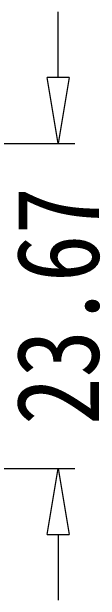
# Model space of a CAD drawing. Header units: millimetres. Extents: x 1786 to 2940, y -3417 to -1928.
# Drawn here: x 2563.39 to 2569.81, y -2779.13 to -2736.27 of the extents above; entities that cross this region are included whole.
import ezdxf

# ---------------------------------------------------------------- set-up
doc = ezdxf.new("R2010")
doc.units = ezdxf.units.MM
doc.layers.add('dim', color=3, linetype='Continuous', lineweight=9)
doc.styles.add('FFS', font='', dxfattribs={"width": 0.85})
doc.styles.get('FFS').set_extended_font_data('FangSong_GB2312')
doc.dimstyles.new('YanXiu', dxfattribs={"dimtxt": 2.5, "dimasz": 2.2, "dimexe": 1, "dimexo": 0.6, "dimgap": 0.66, "dimtad": 0, "dimzin": 9, "dimdsep": 46, "dimtxsty": 'FFS', "dimblk": 'CLOSEDBLANK', "dimcen": 0, "dimclrd": 256, "dimclre": 131, "dimclrt": 42, "dimazin": 2, "dimtfac": 1, "dimtofl": 0, "dimtmove": 0, "dimatfit": 3, "dimldrblk": 'CLOSEDBLANK', "dimfxl": 1, "dimlwd": 5, "dimlwe": 5, "dimarcsym": 0})

# ---------------------------------------------------------------- blocks, each defined once
blk = doc.blocks.new('_ClosedBlank')
at = {"color": 0, "linetype": 'ByBlock', "lineweight": -2}
for p, q in [((-1, 0.1666666666666667), (0, 0)), ((-1, 0.1666666666666667), (-1, -0.1666666666666667)), ((0, 0), (-1, -0.1666666666666667))]:
    blk.add_line(p, q, dxfattribs=at)
blk = doc.blocks.new('*D54')
at = {"layer": 'Defpoints', "color": 0, "transparency": 16777216}
for p in [(-135.1019404406102, 310.0119965406207), (-135.13685057051, 286.3469066704206), (-115.390079587025, 286.3469066704205)]:
    blk.add_point(p, dxfattribs=at)
at = {"layer": 'dim', "lineweight": 5, "transparency": 16777216}
for p, q in [((-115.3900795870249, 314.8119965406206), (-115.3900795870249, 319.6119965406206)), ((-115.390079587025, 281.5469066704205), (-115.390079587025, 276.7469066704205))]:
    blk.add_line(p, q, dxfattribs=at)
at = {"layer": 'dim', "color": 131, "lineweight": 5, "transparency": 16777216}
for p, q in [((-133.9025404406102, 310.0119965406207), (-114.1906795870249, 310.0119965406206)), ((-133.93745057051, 286.3469066704206), (-114.190679587025, 286.3469066704205))]:
    blk.add_line(p, q, dxfattribs=at)
at = {"layer": 'dim', "lineweight": 5, "transparency": 16777216, "xscale": 4.800000000000001, "yscale": 4.800000000000001, "zscale": 4.800000000000001}
for p, rotation in [((-115.3900795870249, 310.0119965406206), 270), ((-115.390079587025, 286.3469066704205), 90)]:
    blk.add_blockref('_ClosedBlank', p, dxfattribs=dict(at, rotation=rotation))
at = {"layer": 'dim', "color": 42, "transparency": 16777216, "insert": (-115.390079587025, 298.1794516055206), "char_height": 6, "attachment_point": 5, "rotation": 90, "style": 'FFS'}
blk.add_mtext('23.67', dxfattribs=at)
blk = doc.blocks.new('u231')
at = {"layer": 'dim'}
dim = blk.add_linear_dim(base=(-115.390079587025, 286.3469066704205), p1=(-135.1019404406102, 310.0119965406207), p2=(-135.13685057051, 286.3469066704206), angle=90, dimstyle='YanXiu', override={"dimtxt": 6, "dimasz": 4.800000000000001, "dimexe": 1.1994, "dimexo": 1.1994, "dimgap": 1.1994}, dxfattribs=at)
dim.commit()
dim.dimension.update_dxf_attribs({"geometry": '*D54', "text_midpoint": (-115.390079587025, 298.1794516055206)})

msp = doc.modelspace()

# ---------------------------------------------------------------- block references
msp.add_blockref('u231', (2682.152356041624, -3055.879769922592, -3e-09))

doc.saveas('drawing.dxf')
